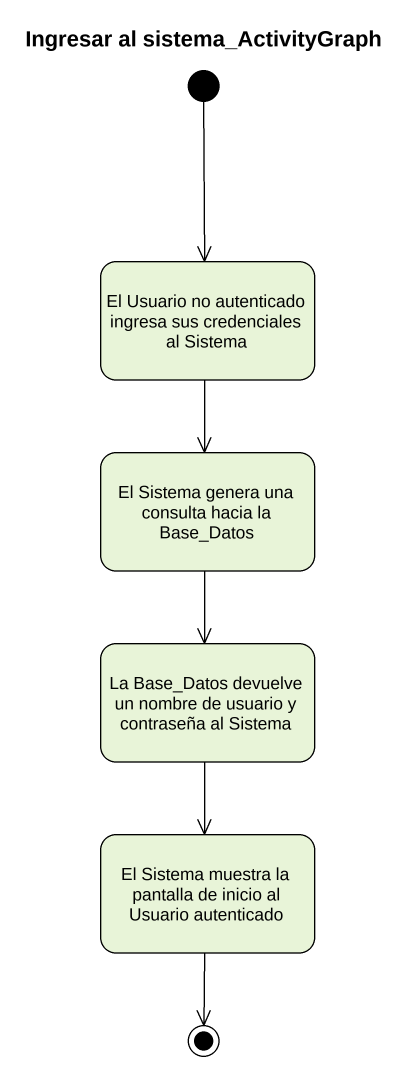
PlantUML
@startuml
title Ingresar al sistema_ActivityGraph
hide empty description
state "El Usuario no autenticado ingresa sus credenciales al Sistema" as El_Usuario_no_autenticado
state "El Sistema genera una consulta hacia la Base_Datos" as El_Sistema_genera_una
state "La Base_Datos devuelve un nombre de usuario y contraseña al Sistema" as La_Base_Datos_devuelve_un
state "El Sistema muestra la pantalla de inicio al Usuario autenticado" as El_Sistema_muestra_la
[*] --> El_Usuario_no_autenticado
El_Usuario_no_autenticado --> El_Sistema_genera_una
El_Sistema_genera_una --> La_Base_Datos_devuelve_un
La_Base_Datos_devuelve_un --> El_Sistema_muestra_la
El_Sistema_muestra_la --> [*]
@enduml
